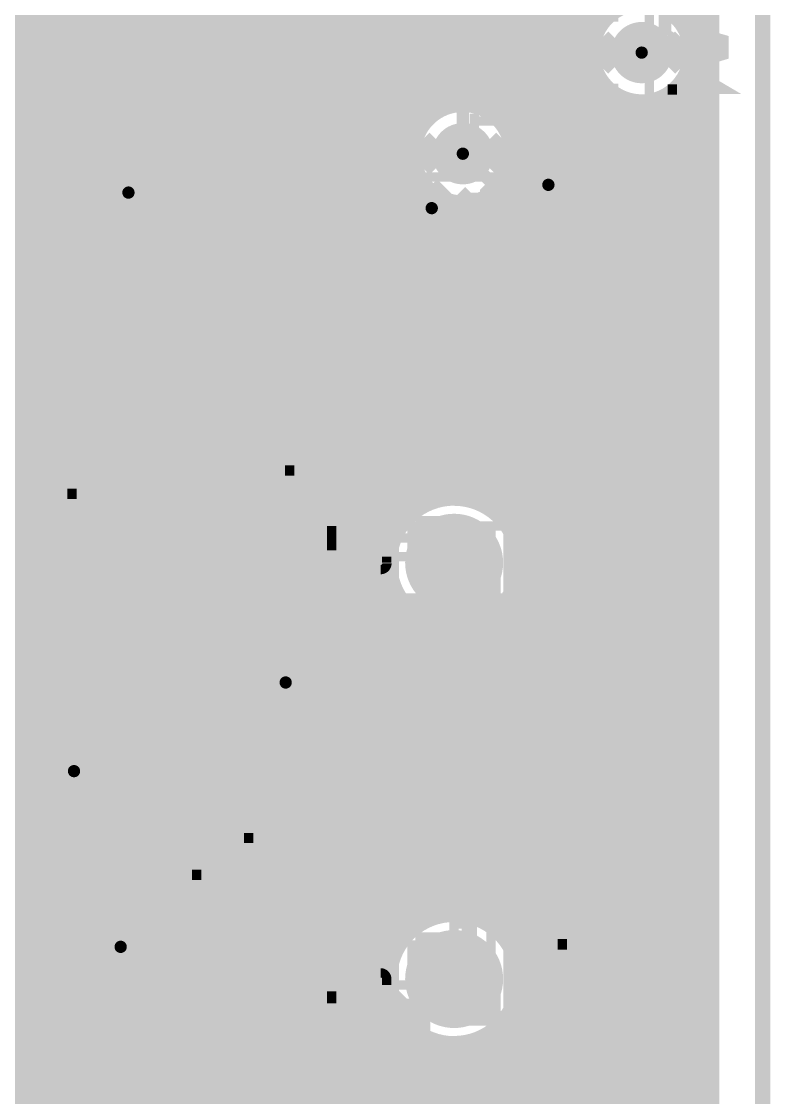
# Model space of a CAD drawing. Extents: x -10 to 131, y -93 to 209.
# Drawn here: x 118.4 to 130.63, y 60.41 to 77.98 of the extents above; entities that cross this region are included whole.
import ezdxf

# ---------------------------------------------------------------- set-up
doc = ezdxf.new("R2010")
doc.units = 0
doc.header["$MEASUREMENT"] = 0
doc.layers.get('0').update_dxf_attribs({"linetype": 'CONTINUOUS'})
for name, color, linetype in [('22-303-0_ASB', 7, 'CONTINUOUS'), ('22-303-0_AST', 7, 'CONTINUOUS'), ('22-303-0_BOT', 2, 'CONTINUOUS'), ('22-303-0_DRD', 6, 'CONTINUOUS'), ('22-303-0_DRL', 1, 'CONTINUOUS'), ('22-303-0_GND', 3, 'CONTINUOUS'), ('22-303-0_IN1', 10, 'CONTINUOUS'), ('22-303-0_SMT', 9, 'CONTINUOUS'), ('22-303-0_SPT', 11, 'CONTINUOUS'), ('22-303-0_SST', 8, 'CONTINUOUS'), ('22-303-0_TOP', 15, 'CONTINUOUS'), ('THRUHOLE_NPT', 7, 'CONTINUOUS'), ('THRUHOLE_TAP', 2, 'CONTINUOUS')]:
    doc.layers.add(name, color=color, linetype=linetype)

# ---------------------------------------------------------------- blocks, each defined once
blk = doc.blocks.new('ROUND_28')
at = {"const_width": 0.54991}
blk.add_lwpolyline([(-0.274954, 0, 1), (0.274954, 0, 1)], format="xyb", close=True, dxfattribs=at)
blk = doc.blocks.new('ROUND_70')
at = {"const_width": 0.29972}
blk.add_lwpolyline([(-0.14986, 0, 1), (0.14986, 0, 1)], format="xyb", close=True, dxfattribs=at)
blk = doc.blocks.new('ROUND_75')
at = {"const_width": 0.29972}
blk.add_lwpolyline([(-0.14986, 0, 1), (0.14986, 0, 1)], format="xyb", close=True, dxfattribs=at)
blk = doc.blocks.new('ROUND_117')
at = {"const_width": 0.10033}
blk.add_lwpolyline([(-0.050164, 0, 1), (0.050164, 0, 1)], format="xyb", close=True, dxfattribs=at)
blk = doc.blocks.new('ROUND_85')
at = {"const_width": 0.8001}
blk.add_lwpolyline([(-0.40005, 0, 1), (0.40005, 0, 1)], format="xyb", close=True, dxfattribs=at)
blk = doc.blocks.new('ROUND_100')
at = {"const_width": 0.50038}
blk.add_lwpolyline([(-0.25019, 0, 1), (0.25019, 0, 1)], format="xyb", close=True, dxfattribs=at)
blk = doc.blocks.new('ROUND_101')
at = {"const_width": 0.0635}
blk.add_lwpolyline([(-0.03175, 0, 1), (0.03175, 0, 1)], format="xyb", close=True, dxfattribs=at)
blk = doc.blocks.new('RECTANGLE_3')
blk.add_solid([(0.4826, 0.4064), (0.4826, -0.4064), (-0.4826, 0.4064), (-0.4826, -0.4064)])
blk = doc.blocks.new('RECTANGLE_6')
blk.add_solid([(0.63627, 0.51308), (0.63627, -0.51308), (-0.63627, 0.51308), (-0.63627, -0.51308)])
blk = doc.blocks.new('RECTANGLE_9')
blk.add_solid([(0.4064, 0.4826), (0.4064, -0.4826), (-0.4064, 0.4826), (-0.4064, -0.4826)])
blk = doc.blocks.new('RECTANGLE_17')
blk.add_solid([(0.635, 0.508), (0.635, -0.508), (-0.635, 0.508), (-0.635, -0.508)])
blk = doc.blocks.new('RECTANGLE_18')
blk.add_solid([(0.25019, 0.40005), (0.25019, -0.40005), (-0.25019, 0.40005), (-0.25019, -0.40005)])
blk = doc.blocks.new('RECTANGLE_29')
blk.add_solid([(2.74955, 0.59944), (2.74955, -0.59944), (-2.74955, 0.59944), (-2.74955, -0.59944)])
blk = doc.blocks.new('RECTANGLE_61')
blk.add_solid([(0.635, 0.3429), (0.635, -0.3429), (-0.635, 0.3429), (-0.635, -0.3429)])
blk = doc.blocks.new('ROUND_108')
at = {"const_width": 0.10033}
blk.add_lwpolyline([(-0.050164, 0, 1), (0.050164, 0, 1)], format="xyb", close=True, dxfattribs=at)

msp = doc.modelspace()

# ---------------------------------------------------------------- linework, layer by layer
at = {"layer": '22-303-0_ASB', "const_width": 0.254}
msp.add_lwpolyline([(111.00054, 208.99374), (111.00054, 198.99376), (116.0018, 198.99376), (116.0018, 208.99374), (130.50012, 208.99374), (130.50012, -31.00578), (-9.4996, -31.00578), (-9.4996, 208.99374), (111.00054, 208.99374)], dxfattribs=at)
at = {"layer": '22-303-0_AST'}
for points, const_width in [([(111.00054, 208.99374), (111.00054, 198.99376), (116.0018, 198.99376), (116.0018, 208.99374), (130.50012, 208.99374), (130.50012, -31.00578), (-9.4996, -31.00578), (-9.4996, 208.99374), (111.00054, 208.99374)], 0.254), ([(113.919, 79.502), (118.491, 79.502), (118.491, 77.724), (118.237, 77.47), (118.491, 77.216), (118.491, 75.438), (113.919, 75.438), (113.919, 79.502)], 0.1524), ([(118.999, 79.502), (123.571, 79.502), (123.571, 77.724), (123.317, 77.47), (123.571, 77.216), (123.571, 75.438), (118.999, 75.438), (118.999, 79.502)], 0.1524), ([(128.651, 75.438), (124.079, 75.438), (124.079, 77.216), (124.333, 77.47), (124.079, 77.724), (124.079, 79.502), (128.651, 79.502), (128.651, 75.438)], 0.1524), ([(125.96114, 78.26502), (125.79096, 78.2066), (125.79096, 77.97038), (125.96114, 77.90942), (126.12878, 77.79258), (126.63678, 77.79258), (126.80696, 77.851), (126.80696, 78.2066), (126.63678, 78.26502), (125.96114, 78.26502)], 0.1524), ([(126.12878, 78.0288), (125.79096, 77.79258)], 0.1524), ([(120.92686, 77.40142), (120.92686, 77.8764), (121.60504, 77.40142), (121.77268, 77.40142), (121.94286, 77.45984), (121.94286, 77.81544), (121.77268, 77.8764)], 0.1524), ([(125.79096, 76.95438), (125.79096, 77.42682), (126.46914, 76.95438), (126.63678, 76.95438), (126.80696, 77.0128), (126.80696, 77.3684), (126.63678, 77.42682)], 0.1524), ([(121.09704, 77.0382), (120.92686, 76.91882), (120.92686, 76.6826), (121.09704, 76.56322), (121.26468, 76.56322), (121.60504, 76.79944), (121.94286, 76.56322), (121.94286, 77.0382)], 0.1524), ([(125.79096, 76.23302), (125.79096, 76.47178)], 0.1524), ([(125.79096, 76.3524), (126.80696, 76.3524), (126.63678, 76.47178)], 0.1524), ([(126.111, 74.803), (127.889, 74.803), (127.889, 71.247), (126.111, 71.247), (126.111, 74.803)], 0.1524), ([(122.1105, 71.5645), (122.1105, 74.4855), (120.4722, 74.4855), (120.4722, 71.5645), (122.1105, 71.5645)], 0.1524), ([(125.9205, 71.5645), (125.9205, 74.4855), (124.2822, 74.4855), (124.2822, 71.5645), (125.9205, 71.5645)], 0.1524), ([(126.7333, 73.66762), (126.56566, 73.72858), (126.56566, 74.08418), (126.7333, 74.1426), (127.41148, 74.1426), (127.58166, 74.08418), (127.58166, 73.72858), (127.41148, 73.66762)], 0.1524), ([(121.32056, 73.98766), (121.32056, 73.63206), (121.49074, 73.51268), (121.66092, 73.51268), (121.82856, 73.63206), (121.82856, 73.98766), (120.81256, 73.98766)], 0.1524), ([(125.13056, 73.98766), (125.13056, 73.63206), (125.30074, 73.51268), (125.47092, 73.51268), (125.63856, 73.63206), (125.63856, 73.98766), (124.62256, 73.98766)], 0.1524), ([(118.98122, 72.3265), (118.87962, 72.3265), (118.87962, 73.7235), (118.98122, 73.7235)], 0.20066), ([(119.77878, 73.7235), (119.88038, 73.7235), (119.88038, 72.3265), (119.77878, 72.3265)], 0.20066), ([(122.79122, 72.3265), (122.68962, 72.3265), (122.68962, 73.7235), (122.79122, 73.7235)], 0.20066), ([(123.58878, 73.7235), (123.69038, 73.7235), (123.69038, 72.3265), (123.58878, 72.3265)], 0.20066), ([(121.32056, 73.69048), (120.81256, 73.51268)], 0.1524), ([(125.13056, 73.69048), (124.62256, 73.51268)], 0.1524), ([(127.07366, 73.24598), (127.07366, 72.89038), (126.90348, 72.82942), (126.7333, 72.82942), (126.56566, 72.89038), (126.56566, 73.24598), (126.7333, 73.3044), (126.90348, 73.3044), (127.58166, 73.06818)], 0.1524), ([(120.81256, 73.03008), (121.82856, 72.67448), (121.82856, 73.14946)], 0.1524), ([(124.62256, 73.03008), (125.63856, 72.67448), (125.63856, 73.14946)], 0.1524), ([(118.87962, 72.62622), (118.87962, 72.72528), (119.88038, 72.72528), (119.88038, 72.62622), (118.87962, 72.62622)], 0.20066), ([(122.68962, 72.62622), (122.68962, 72.72528), (123.69038, 72.72528), (123.69038, 72.62622), (122.68962, 72.62622)], 0.20066), ([(121.15292, 71.83628), (121.15292, 72.31126), (121.82856, 72.0725), (121.82856, 71.95566), (120.81256, 71.95566)], 0.1524), ([(127.07366, 72.40778), (127.07366, 72.05218), (126.90348, 71.99122), (126.7333, 71.99122), (126.56566, 72.05218), (126.56566, 72.40778), (126.7333, 72.4662), (126.90348, 72.4662), (127.58166, 72.22998)], 0.1524), ([(124.62256, 72.19188), (125.63856, 71.83628), (125.63856, 72.31126)], 0.1524), ([(122.6185, 72.0598), (122.6185, 71.7042), (122.95632, 71.58736), (123.29668, 71.58736), (123.6345, 71.7042), (123.6345, 72.0598)], 0.1524), ([(122.6185, 72.00138), (123.6345, 72.00138)], 0.1524), ([(118.8085, 71.8058), (118.8085, 71.4502), (119.14632, 71.33336), (119.48668, 71.33336), (119.8245, 71.4502), (119.8245, 71.8058)], 0.1524), ([(118.8085, 71.74738), (119.8245, 71.74738)], 0.1524), ([(122.6185, 70.866), (122.6185, 71.10476)], 0.1524), ([(122.6185, 70.98538), (123.6345, 70.98538), (123.46432, 71.10476)], 0.1524), ([(118.8085, 70.612), (118.8085, 70.85076)], 0.1524), ([(118.8085, 70.73138), (119.8245, 70.73138), (119.65432, 70.85076)], 0.1524), ([(123.1265, 70.08876), (123.29668, 70.0278), (123.46432, 70.0278), (123.6345, 70.08876), (123.6345, 70.44436), (123.46432, 70.50278), (123.29668, 70.50278), (123.1265, 70.44436), (123.1265, 70.08876), (122.95632, 70.0278), (122.78868, 70.0278), (122.6185, 70.08876), (122.6185, 70.44436), (122.78868, 70.50278), (122.95632, 70.50278), (123.1265, 70.44436)], 0.1524), ([(118.8085, 70.1294), (119.8245, 69.7738), (119.8245, 70.24878)], 0.1524), ([(123.45924, 61.94044), (123.45924, 61.73978), (122.46102, 61.73978), (122.46102, 69.74078), (123.45924, 69.74078), (123.75896, 69.74078)], 0.1524), ([(123.45924, 69.74078), (123.45924, 69.54012)], 0.1524), ([(125.76048, 65.09004), (126.0602, 65.09004), (126.0602, 66.98996), (125.76048, 66.98996), (125.76048, 69.54012), (123.75896, 69.54012), (123.75896, 69.74078), (126.0602, 69.74078), (126.0602, 68.23964), (126.45898, 68.23964), (126.45898, 69.74078), (126.0602, 69.74078)], 0.1524), ([(123.45924, 69.54012), (123.45924, 69.33946)], 0.1524), ([(125.76048, 69.54012), (125.46076, 69.2404), (125.46076, 68.23964)], 0.1524), ([(116.0145, 67.7545), (118.9355, 67.7545), (118.9355, 69.3928), (116.0145, 69.3928), (116.0145, 67.7545)], 0.1524), ([(125.76048, 66.98996), (125.46076, 66.69024), (125.46076, 68.23964), (125.65888, 68.23964), (125.65888, 69.2404), (125.46076, 69.2404), (123.75896, 69.2404)], 0.1524), ([(124.36094, 69.2404), (124.36094, 69.1388)], 0.1524), ([(118.41988, 67.99326), (117.9449, 67.99326), (118.41988, 68.6689), (118.41988, 68.83908), (118.36146, 69.00926), (118.00586, 69.00926), (117.9449, 68.83908)], 0.1524), ([(123.75896, 69.03974), (124.25934, 69.03974)], 0.1524), ([(126.45898, 67.73926), (128.4605, 67.73926), (128.4605, 68.03898), (128.4605, 68.3387), (126.45898, 68.3387)], 0.1524), ([(126.45898, 63.24092), (126.45898, 68.23964)], 0.1524), ([(126.45898, 63.73876), (128.4605, 63.73876), (128.4605, 64.04102), (128.4605, 64.34074), (126.45898, 64.34074), (126.45898, 68.03898)], 0.1524), ([(114.5032, 64.135), (119.0752, 64.135), (119.0752, 67.31), (114.5032, 67.31), (114.5032, 64.135)], 0.1524), ([(126.0602, 66.74104), (125.91034, 66.74104), (125.61062, 66.43878)], 0.1524), ([(125.46076, 66.69024), (125.46076, 66.43878)], 0.1524), ([(126.0602, 65.33896), (125.91034, 65.33896), (125.61062, 65.63868), (125.46076, 65.63868), (125.46076, 66.43878), (125.61062, 66.43878), (126.0602, 66.43878)], 0.1524), ([(122.46102, 65.74028), (120.4595, 65.74028), (120.4595, 66.04), (120.4595, 66.33972), (122.46102, 66.33972)], 0.1524), ([(123.75896, 62.24016), (125.46076, 62.24016), (125.65888, 62.24016), (125.65888, 63.24092), (125.46076, 63.24092), (125.46076, 62.24016), (125.76048, 61.94044), (125.76048, 65.09004), (125.46076, 65.38976), (125.46076, 63.24092)], 0.1524), ([(125.46076, 65.63868), (125.46076, 65.38976)], 0.1524), ([(125.61062, 65.63868), (126.0602, 65.63868)], 0.1524), ([(121.539, 64.45758), (121.36882, 64.45758), (121.20118, 64.39662), (121.20118, 64.1604), (121.36882, 64.10198), (122.21718, 64.10198)], 0.1524), ([(122.21718, 64.04102), (122.21718, 64.27978)], 0.1524), ([(116.6495, 62.0395), (119.5705, 62.0395), (119.5705, 63.6778), (116.6495, 63.6778), (116.6495, 62.0395)], 0.1524), ([(121.20118, 63.3222), (121.20118, 63.55842)], 0.1524), ([(121.20118, 63.44158), (122.21718, 63.44158), (122.047, 63.55842)], 0.1524), ([(118.5799, 62.5729), (118.69928, 62.40526), (118.9355, 62.40526), (119.05488, 62.5729), (119.05488, 62.74308), (118.81866, 63.0809), (119.05488, 63.42126), (118.5799, 63.42126)], 0.1524), ([(126.45898, 61.73978), (126.0602, 61.73978), (126.0602, 63.24092), (126.45898, 63.24092), (126.45898, 61.73978)], 0.1524), ([(121.20118, 62.484), (121.20118, 62.95898), (121.87682, 62.484), (122.047, 62.484), (122.21718, 62.54242), (122.21718, 62.89802), (122.047, 62.95898)], 0.1524), ([(127.17018, 62.83198), (127.17018, 63.0682)], 0.1524), ([(127.17018, 62.94882), (128.18618, 62.94882), (128.016, 63.0682)], 0.1524), ([(124.25934, 62.44082), (123.75896, 62.44082)], 0.1524), ([(124.36094, 62.24016), (124.36094, 62.33922)], 0.1524), ([(123.45924, 62.13856), (123.45924, 61.94044)], 0.1524), ([(123.45924, 61.73978), (123.75896, 61.73978), (123.75896, 61.94044), (125.76048, 61.94044)], 0.1524), ([(126.0602, 61.73978), (123.75896, 61.73978)], 0.1524), ([(125.58268, 60.53582), (125.58268, 61.38418)], 0.254), ([(124.31268, 60.96), (125.58268, 60.96)], 0.254)]:
    msp.add_lwpolyline(points, dxfattribs=dict(at, const_width=const_width))
at = {"layer": '22-303-0_AST', "const_width": 0.1524}
for points in [[(123.45924, 69.54012, 0.4142136), (123.75896, 69.2404)], [(123.45924, 69.33946, 0.4142136), (123.75896, 69.03974)], [(124.26188, 69.02704, 0.4142136), (124.36348, 69.12864)], [(124.46, 68.3387, 0.4142136), (124.16028, 68.03898)], [(124.75972, 68.03898, 0.4142136), (124.46, 68.3387)], [(124.16028, 68.03898, 0.4142136), (124.46, 67.73926)], [(124.46, 67.73926, 0.4142136), (124.75972, 68.03898)], [(124.46, 66.33972, 0.4142136), (124.16028, 66.04)], [(124.75972, 66.04, 0.4142136), (124.46, 66.33972)], [(124.16028, 66.04, 0.4142136), (124.46, 65.74028)], [(124.46, 65.74028, 0.4142136), (124.75972, 66.04)], [(124.46, 64.34074, 0.4142136), (124.16028, 64.04102)], [(124.75972, 64.04102, 0.4142136), (124.46, 64.34074)], [(124.16028, 64.04102, 0.4142136), (124.46, 63.7413)], [(124.46, 63.73876, 0.4142136), (124.76226, 64.04102)], [(123.75896, 62.44082, 0.4142136), (123.4567, 62.13856)], [(124.36094, 62.33922, 0.4142136), (124.25934, 62.44082)], [(123.75896, 62.24016, 0.4142136), (123.45924, 61.94044)]]:
    msp.add_lwpolyline(points, format="xyb", dxfattribs=at)
at = {"layer": '22-303-0_BOT', "const_width": 0.254}
for points in [[(123.0376, 88.03894), (123.0376, 54.52872)], [(123.2662, 87.8967), (123.2662, 54.50332)], [(120.7516, 85.9028), (120.7516, 49.5935)], [(120.9802, 85.6742), (120.9802, 49.5935)], [(121.2088, 85.4456), (121.2088, 49.5935)], [(122.809, 85.20176), (122.809, 55.5117)], [(121.4374, 84.94014), (121.4374, 55.77332)], [(121.666, 84.75726), (121.666, 55.9562)], [(122.5804, 84.86394), (122.5804, 55.85206)], [(121.8946, 84.67852), (121.8946, 56.03748)], [(122.1232, 84.66582), (122.1232, 56.04764)], [(122.3518, 84.7217), (122.3518, 55.99176)], [(129.2098, 84.6074), (129.2098, 77.89672)], [(120.523, 84.46262), (120.523, 49.5935)], [(129.4384, 84.54136), (129.4384, 43.88866)], [(129.667, 84.54644), (129.667, 43.66006)], [(120.2944, 82.59318), (120.2944, 49.5935)], [(120.0658, 82.37474), (120.0658, 49.5935)], [(119.6086, 82.169), (119.6086, 49.5935)], [(119.8372, 82.27568), (119.8372, 49.5935)], [(119.38, 81.9404), (119.38, 49.5935)], [(123.4948, 81.8642), (123.4948, 54.40426)], [(124.6378, 81.8134), (124.6378, 69.80428)], [(124.8664, 81.8134), (124.8664, 76.1492)], [(119.1514, 81.7118), (119.1514, 49.5935)], [(123.7234, 81.69656), (123.7234, 54.18582)], [(123.952, 81.62544), (123.952, 52.67706)], [(124.1806, 81.62036), (124.1806, 52.44846)], [(124.4092, 81.6864), (124.4092, 69.25818)], [(118.9228, 81.4832), (118.9228, 49.5935)], [(118.7196, 81.28), (118.7196, 53.213)], [(125.095, 80.14462), (125.095, 76.44638)], [(127.8382, 80.15732), (127.8382, 77.89672)], [(125.3236, 79.9465), (125.3236, 76.57592)], [(125.5522, 79.8576), (125.5522, 76.62418)], [(125.7808, 79.83728), (125.7808, 76.6064)], [(126.0094, 79.88554), (126.0094, 76.5175)], [(126.238, 79.9465), (126.238, 76.31684)], [(126.4666, 79.9465), (126.4666, 69.46392)], [(126.6952, 79.9465), (126.6952, 49.93386)], [(126.9238, 79.9465), (126.9238, 49.70526)], [(127.1524, 79.9465), (127.1524, 49.47666)], [(127.381, 79.9465), (127.381, 49.23028)], [(127.6096, 80.00238), (127.6096, 45.71746)], [(127.91694, 78.0034), (118.7196, 78.0034)], [(129.667, 78.0034), (129.13106, 78.0034)], [(127.7747, 77.7748), (118.7196, 77.7748)], [(129.667, 77.7748), (129.27076, 77.7748)], [(127.71882, 77.5462), (118.7196, 77.5462)], [(129.667, 77.5462), (129.32664, 77.5462)], [(127.73152, 77.3176), (118.7196, 77.3176)], [(129.667, 77.3176), (129.31648, 77.3176)], [(127.81026, 77.089), (118.7196, 77.089)], [(127.8382, 77.04328), (127.8382, 45.48886)], [(129.2098, 77.04328), (129.2098, 44.11726)], [(129.667, 77.089), (129.2352, 77.089)], [(127.99314, 76.8604), (118.7196, 76.8604)], [(129.667, 76.8604), (129.05232, 76.8604)], [(128.0668, 76.80452), (128.0668, 45.26026)], [(128.2954, 76.6953), (128.2954, 45.03166)], [(128.7526, 76.6953), (128.7526, 44.57446)], [(128.9812, 76.80452), (128.9812, 44.34586)], [(129.667, 76.6318), (118.7196, 76.6318)], [(128.524, 76.66228), (128.524, 44.80306)], [(125.0442, 76.4032), (118.7196, 76.4032)], [(129.667, 76.4032), (126.15926, 76.4032)], [(124.87656, 76.1746), (118.7196, 76.1746)], [(129.667, 76.1746), (126.3269, 76.1746)], [(124.80544, 75.946), (118.7196, 75.946)], [(129.667, 75.946), (126.40056, 75.946)], [(124.80036, 75.7174), (118.7196, 75.7174)], [(129.667, 75.7174), (126.4031, 75.7174)], [(124.8664, 75.4888), (118.7196, 75.4888)], [(124.8664, 75.48626), (124.8664, 70.0151)], [(129.667, 75.4888), (126.3396, 75.4888)], [(126.238, 75.31862), (126.238, 69.85508)], [(125.0188, 75.2602), (118.7196, 75.2602)], [(125.095, 75.19162), (125.095, 70.13194)], [(126.0094, 75.1205), (126.0094, 70.04304)], [(129.667, 75.2602), (126.18466, 75.2602)], [(125.42266, 75.0316), (118.7196, 75.0316)], [(125.3236, 75.05954), (125.3236, 70.18782)], [(125.5522, 75.01128), (125.5522, 70.1929)], [(125.7808, 75.0316), (125.7808, 70.14718)], [(129.667, 75.0316), (125.78334, 75.0316)], [(129.667, 74.803), (118.7196, 74.803)], [(129.667, 74.5744), (118.7196, 74.5744)], [(129.667, 74.3458), (118.7196, 74.3458)], [(129.667, 74.1172), (118.7196, 74.1172)], [(129.667, 73.8886), (118.7196, 73.8886)], [(129.667, 73.66), (118.7196, 73.66)], [(129.667, 73.4314), (118.7196, 73.4314)], [(129.667, 73.2028), (118.7196, 73.2028)], [(129.667, 72.9742), (118.7196, 72.9742)], [(129.667, 72.7456), (118.7196, 72.7456)], [(129.667, 72.517), (118.7196, 72.517)], [(129.667, 72.2884), (118.7196, 72.2884)], [(129.667, 72.0598), (118.7196, 72.0598)], [(129.667, 71.8312), (118.7196, 71.8312)], [(129.667, 71.6026), (118.7196, 71.6026)], [(129.667, 71.374), (118.7196, 71.374)], [(129.667, 71.1454), (118.7196, 71.1454)], [(129.667, 70.9168), (118.7196, 70.9168)], [(129.667, 70.6882), (118.7196, 70.6882)], [(129.667, 70.4596), (118.7196, 70.4596)], [(129.667, 70.231), (118.7196, 70.231)], [(124.84862, 70.0024), (118.7196, 70.0024)], [(129.667, 70.0024), (126.07036, 70.0024)], [(124.6124, 69.7738), (118.7196, 69.7738)], [(129.667, 69.7738), (126.30658, 69.7738)], [(124.48286, 69.5452), (118.7196, 69.5452)], [(129.667, 69.5452), (126.43612, 69.5452)], [(124.41682, 69.3166), (118.7196, 69.3166)], [(129.667, 69.3166), (126.50216, 69.3166)], [(124.40412, 69.088), (118.7196, 69.088)], [(124.4092, 69.01942), (124.4092, 62.4586)], [(129.667, 69.088), (126.51486, 69.088)], [(124.43968, 68.8594), (118.7196, 68.8594)], [(126.4666, 68.81622), (126.4666, 62.66434)], [(129.667, 68.8594), (126.4793, 68.8594)], [(124.53366, 68.6308), (118.7196, 68.6308)], [(129.667, 68.6308), (126.38532, 68.6308)], [(124.6378, 68.47332), (124.6378, 63.0047)], [(126.238, 68.42252), (126.238, 63.0555)], [(124.7013, 68.4022), (118.7196, 68.4022)], [(124.8664, 68.26504), (124.8664, 63.21552)], [(126.0094, 68.23456), (126.0094, 63.24346)], [(129.667, 68.4022), (126.21768, 68.4022)], [(125.02896, 68.1736), (118.7196, 68.1736)], [(125.095, 68.14566), (125.095, 63.33236)], [(125.3236, 68.08978), (125.3236, 63.38824)], [(125.5522, 68.0847), (125.5522, 63.39332)], [(125.7808, 68.13042), (125.7808, 63.3476)], [(129.667, 68.1736), (125.89002, 68.1736)], [(129.667, 67.945), (118.7196, 67.945)], [(129.667, 67.7164), (118.7196, 67.7164)], [(129.667, 67.4878), (118.7196, 67.4878)], [(129.667, 67.2592), (118.7196, 67.2592)], [(129.667, 67.0306), (118.7196, 67.0306)], [(129.667, 66.802), (118.7196, 66.802)], [(129.667, 66.5734), (118.7196, 66.5734)], [(129.667, 66.3448), (118.7196, 66.3448)], [(129.667, 66.1162), (118.7196, 66.1162)], [(129.667, 65.8876), (118.7196, 65.8876)], [(129.667, 65.659), (118.7196, 65.659)], [(129.667, 65.4304), (118.7196, 65.4304)], [(129.667, 65.2018), (118.7196, 65.2018)], [(129.667, 64.9732), (118.7196, 64.9732)], [(129.667, 64.7446), (118.7196, 64.7446)], [(129.667, 64.516), (118.7196, 64.516)], [(129.667, 64.2874), (118.7196, 64.2874)], [(129.667, 64.0588), (118.7196, 64.0588)], [(129.667, 63.8302), (118.7196, 63.8302)], [(129.667, 63.6016), (118.7196, 63.6016)], [(125.23216, 63.373), (118.7196, 63.373)], [(129.667, 63.373), (125.68682, 63.373)], [(124.77242, 63.1444), (118.7196, 63.1444)], [(129.667, 63.1444), (126.14656, 63.1444)], [(124.57176, 62.9158), (118.7196, 62.9158)], [(129.667, 62.9158), (126.34722, 62.9158)], [(124.46, 62.6872), (118.7196, 62.6872)], [(129.667, 62.6872), (126.45898, 62.6872)], [(124.4092, 62.4586), (118.7196, 62.4586)], [(129.667, 62.4586), (126.50978, 62.4586)], [(124.40666, 62.23), (118.7196, 62.23)], [(124.4092, 62.21984), (124.4092, 52.21986)], [(129.667, 62.23), (126.51232, 62.23)], [(124.45746, 62.0014), (118.7196, 62.0014)], [(129.667, 62.0014), (126.46152, 62.0014)], [(126.4666, 62.01664), (126.4666, 55.77332)], [(124.56668, 61.7728), (118.7196, 61.7728)], [(129.667, 61.7728), (126.3523, 61.7728)], [(124.6378, 61.67374), (124.6378, 51.99126)], [(126.238, 61.62294), (126.238, 55.9562)], [(124.76226, 61.5442), (118.7196, 61.5442)], [(124.8664, 61.46546), (124.8664, 54.8132)], [(126.0094, 61.43498), (126.0094, 56.03748)], [(129.667, 61.5442), (126.15672, 61.5442)], [(125.1966, 61.3156), (118.7196, 61.3156)], [(125.095, 61.34608), (125.095, 55.5117)], [(125.3236, 61.2902), (125.3236, 55.85206)], [(125.5522, 61.28512), (125.5522, 55.99176)], [(129.667, 61.3156), (125.72238, 61.3156)], [(125.7808, 61.33084), (125.7808, 56.04764)], [(129.667, 61.087), (118.7196, 61.087)], [(129.667, 60.8584), (118.7196, 60.8584)], [(129.667, 60.6298), (118.7196, 60.6298)], [(129.667, 60.4012), (118.7196, 60.4012)]]:
    msp.add_lwpolyline(points, dxfattribs=at)
for points in [[(128.524, 78.27772, 0.4142136), (127.71628, 77.47)], [(129.33172, 77.47, 0.4142136), (128.524, 78.27772)], [(127.71628, 77.47, 0.4142136), (128.524, 76.66228)], [(128.524, 76.66228, 0.4142136), (129.33172, 77.47)], [(125.603, 76.62672, 0.4142136), (124.79528, 75.819)], [(126.41072, 75.819, 0.4142136), (125.603, 76.62672)], [(124.79528, 75.819, 0.4142136), (125.603, 75.01128)], [(125.603, 75.01128, 0.4142136), (126.41072, 75.819)], [(125.46076, 70.19798, 0.4142136), (124.40158, 69.1388)], [(126.5174, 69.1388, 0.4142136), (125.46076, 70.19544)], [(124.40158, 69.1388, 0.4142136), (125.46076, 68.07962)], [(125.46076, 68.08216, 0.4142136), (126.5174, 69.1388)], [(125.46076, 63.3984, 0.4142136), (124.40158, 62.33922)], [(126.5174, 62.33922, 0.4142136), (125.46076, 63.39586)], [(124.40158, 62.33922, 0.4142136), (125.46076, 61.28004)], [(125.46076, 61.28258, 0.4142136), (126.5174, 62.33922)]]:
    msp.add_lwpolyline(points, format="xyb", dxfattribs=at)
at = {"layer": '22-303-0_DRD', "const_width": 0.254}
for points in [[(111.00054, 208.99374), (111.00054, 198.99376), (116.0018, 198.99376), (116.0018, 208.99374), (130.50012, 208.99374), (130.50012, -31.00578), (-9.4996, -31.00578), (-9.4996, 208.99374), (111.00054, 208.99374)], [(127.889, 77.216), (128.524, 77.851)], [(127.889, 77.724), (127.889, 77.216)], [(128.524, 77.089), (127.889, 77.724)], [(128.524, 77.851), (129.159, 77.216)], [(129.159, 77.724), (128.524, 77.089)], [(129.159, 77.216), (129.159, 77.724)], [(124.968, 75.565), (125.603, 76.2)], [(125.603, 76.2), (126.238, 75.565)], [(124.968, 76.073), (124.968, 75.565)], [(125.603, 75.438), (124.968, 76.073)], [(126.238, 76.073), (125.603, 75.438)], [(126.238, 75.565), (126.238, 76.073)], [(126.365, 75.057), (127, 75.692)], [(126.365, 75.057), (127, 75.692)], [(127, 75.692), (127.635, 75.057)], [(127, 75.692), (127.635, 75.057)], [(119.507, 74.93), (120.142, 75.565)], [(119.507, 74.93), (120.142, 75.565)], [(119.507, 75.438), (119.507, 74.93)], [(120.142, 74.803), (119.507, 75.438)], [(119.507, 75.438), (119.507, 74.93)], [(120.142, 74.803), (119.507, 75.438)], [(120.142, 75.565), (120.777, 74.93)], [(120.142, 75.565), (120.777, 74.93)], [(120.777, 75.438), (120.142, 74.803)], [(120.777, 75.438), (120.142, 74.803)], [(120.777, 74.93), (120.777, 75.438)], [(120.777, 74.93), (120.777, 75.438)], [(126.365, 75.565), (126.365, 75.057)], [(127, 74.93), (126.365, 75.565)], [(126.365, 75.565), (126.365, 75.057)], [(127, 74.93), (126.365, 75.565)], [(127.635, 75.565), (127, 74.93)], [(127.635, 75.565), (127, 74.93)], [(127.635, 75.057), (127.635, 75.565)], [(127.635, 75.057), (127.635, 75.565)], [(124.46, 74.676), (125.095, 75.311)], [(124.46, 74.676), (125.095, 75.311)], [(125.095, 75.311), (125.73, 74.676)], [(125.095, 75.311), (125.73, 74.676)], [(124.46, 75.184), (124.46, 74.676)], [(125.095, 74.549), (124.46, 75.184)], [(124.46, 75.184), (124.46, 74.676)], [(125.095, 74.549), (124.46, 75.184)], [(125.73, 75.184), (125.095, 74.549)], [(125.73, 75.184), (125.095, 74.549)], [(125.73, 74.676), (125.73, 75.184)], [(125.73, 74.676), (125.73, 75.184)], [(124.82576, 69.7738), (124.82576, 69.1388)], [(125.46076, 69.7738), (124.82576, 69.7738)], [(125.46076, 68.5038), (125.46076, 69.7738)], [(124.82576, 69.1388), (126.09576, 69.1388)], [(126.09576, 69.1388), (126.09576, 68.5038)], [(126.09576, 68.5038), (125.46076, 68.5038)], [(122.07494, 66.929), (122.70994, 67.564)], [(122.70994, 67.564), (123.34494, 66.929)], [(122.07494, 67.437), (122.07494, 66.929)], [(122.70994, 66.802), (122.07494, 67.437)], [(123.34494, 67.437), (122.70994, 66.802)], [(123.34494, 66.929), (123.34494, 67.437)], [(118.618, 65.4812), (119.253, 66.1162)], [(118.618, 65.4812), (119.253, 66.1162)], [(118.618, 65.4812), (119.253, 66.1162)], [(118.618, 65.4812), (119.253, 66.1162)], [(118.618, 65.9892), (118.618, 65.4812)], [(119.253, 65.3542), (118.618, 65.9892)], [(118.618, 65.9892), (118.618, 65.4812)], [(119.253, 65.3542), (118.618, 65.9892)], [(118.618, 65.9892), (118.618, 65.4812)], [(119.253, 65.3542), (118.618, 65.9892)], [(118.618, 65.9892), (118.618, 65.4812)], [(119.253, 65.3542), (118.618, 65.9892)], [(119.253, 66.1162), (119.888, 65.4812)], [(119.253, 66.1162), (119.888, 65.4812)], [(119.253, 66.1162), (119.888, 65.4812)], [(119.253, 66.1162), (119.888, 65.4812)], [(119.888, 65.9892), (119.253, 65.3542)], [(119.888, 65.9892), (119.253, 65.3542)], [(119.888, 65.9892), (119.253, 65.3542)], [(119.888, 65.9892), (119.253, 65.3542)], [(119.888, 65.4812), (119.888, 65.9892)], [(119.888, 65.4812), (119.888, 65.9892)], [(119.888, 65.4812), (119.888, 65.9892)], [(119.888, 65.4812), (119.888, 65.9892)], [(119.38, 62.611), (120.015, 63.246)], [(119.38, 62.611), (120.015, 63.246)], [(120.015, 63.246), (120.65, 62.611)], [(120.015, 63.246), (120.65, 62.611)], [(119.38, 63.119), (119.38, 62.611)], [(120.015, 62.484), (119.38, 63.119)], [(119.38, 63.119), (119.38, 62.611)], [(120.015, 62.484), (119.38, 63.119)], [(120.65, 63.119), (120.015, 62.484)], [(120.65, 63.119), (120.015, 62.484)], [(120.65, 62.611), (120.65, 63.119)], [(120.65, 62.611), (120.65, 63.119)], [(124.82576, 62.97422), (124.82576, 62.33922)], [(125.46076, 62.97422), (124.82576, 62.97422)], [(125.46076, 61.70422), (125.46076, 62.97422)], [(124.82576, 62.33922), (126.09576, 62.33922)], [(126.09576, 62.33922), (126.09576, 61.70422)], [(126.09576, 61.70422), (125.46076, 61.70422)]]:
    msp.add_lwpolyline(points, dxfattribs=at)
at = {"layer": '22-303-0_DRL', "const_width": 0.254}
msp.add_lwpolyline([(111.00054, 208.99374), (111.00054, 198.99376), (116.0018, 198.99376), (116.0018, 208.99374), (130.50012, 208.99374), (130.50012, -31.00578), (-9.4996, -31.00578), (-9.4996, 208.99374), (111.00054, 208.99374)], dxfattribs=at)
at = {"layer": '22-303-0_GND', "const_width": 0.254}
msp.add_lwpolyline([(111.00054, 208.99374), (111.00054, 198.99376), (116.0018, 198.99376), (116.0018, 208.99374), (130.50012, 208.99374), (130.50012, -31.00578), (-9.4996, -31.00578), (-9.4996, 208.99374), (111.00054, 208.99374)], dxfattribs=at)
at = {"layer": '22-303-0_IN1'}
for points, const_width in [([(123.952, 146.05), (123.952, 139.192), (123.317, 138.557), (123.317, 118.618), (125.095, 116.84), (125.095, 85.979), (124.46, 85.344), (124.46, 83.312), (124.714, 83.058), (124.714, 82.042), (123.952, 81.28), (123.952, 61.976), (124.333, 61.595), (124.333, 47.879)], 0.2032), ([(122.047, 55.245), (122.047, 67.437), (122.936, 68.326), (122.936, 82.296), (123.19, 82.55), (123.19, 88.138), (122.428, 88.9), (122.428, 91.44), (120.269, 93.599)], 0.2032), ([(120.523, 23.368), (120.523, 26.289), (121.793, 27.559), (121.793, 40.132), (121.031, 40.894), (121.031, 54.102), (120.904, 54.229), (120.904, 67.564), (121.92, 68.58), (121.92, 81.788), (121.412, 82.296), (121.412, 91.821), (120.269, 92.964), (120.015, 92.964), (119.507, 92.456), (119.507, 91.567)], 0.2032), ([(120.142, 92.202), (120.904, 91.44), (120.904, 82.169), (121.412, 81.661), (121.412, 68.707), (120.396, 67.691), (120.396, 64.135), (119.38, 63.119), (119.38, 62.611), (120.396, 61.595), (120.396, 40.513), (117.475, 37.592)], 0.2032), ([(126.365, 89.535), (126.365, 80.01), (127.635, 78.74), (127.635, 55.626), (129.413, 53.848), (129.413, 35.433), (129.159, 35.179)], 0.2032), ([(117.729, 46.99), (117.729, 56.769), (118.11, 57.15), (118.11, 83.185), (119.888, 84.963)], 1.27), ([(122.047, 85.471), (122.047, 84.96808), (121.92, 84.84108), (121.92, 82.423), (122.428, 81.915), (122.428, 68.453), (121.412, 67.437), (121.412, 54.864), (121.793, 54.483), (121.793, 42.799), (122.555, 42.037), (122.555, 39.624), (122.301, 39.37), (122.301, 27.432), (121.412, 26.543), (121.412, 3.556)], 0.2032), ([(121.793, 42.799), (121.793, 54.483), (121.412, 54.864), (121.412, 67.437), (122.428, 68.453), (122.428, 81.915), (121.92, 82.423), (121.92, 84.84108), (122.047, 84.96808), (122.047, 85.471)], 0.2032), ([(128.524, 77.47), (128.905, 77.851), (128.905, 84.963), (129.286, 85.344), (129.54, 85.344)], 0.2032), ([(123.698, 38.608), (123.825, 38.735), (123.825, 45.339), (123.063, 46.101), (123.063, 48.006), (123.698, 48.641), (123.698, 61.214), (123.444, 61.468), (123.444, 81.788), (124.079, 82.423)], 0.2032), ([(124.46, 81.153), (124.46, 62.103), (124.968, 61.595), (124.968, 47.625), (124.333, 46.99), (124.333, 36.195), (124.079, 35.941), (124.079, 35.433), (125.095, 34.417), (125.095, 27.051), (124.079, 26.035)], 0.2032), ([(127.127, -17.907), (127.381, -17.653), (127.381, -7.366), (126.238, -6.223), (126.238, 19.685), (126.365, 19.812), (126.365, 21.59), (128.143, 23.368), (128.143, 30.734), (127.127, 31.75), (127.127, 40.767), (126.619, 41.275), (126.619, 41.91), (127.254, 42.545), (127.254, 54.864), (126.365, 55.753), (126.365, 75.057), (125.603, 75.819)], 0.2032)]:
    msp.add_lwpolyline(points, dxfattribs=dict(at, const_width=const_width))
at = {"layer": '22-303-0_SST'}
for points, const_width in [([(113.919, 79.502), (113.919, 75.438), (118.491, 75.438), (118.491, 77.216), (118.237, 77.47), (118.491, 77.724), (118.491, 79.502), (113.919, 79.502)], 0.1524), ([(118.999, 79.502), (118.999, 75.438), (123.571, 75.438), (123.571, 77.216), (123.317, 77.47), (123.571, 77.724), (123.571, 79.502), (118.999, 79.502)], 0.1524), ([(128.651, 75.438), (128.651, 79.502), (124.079, 79.502), (124.079, 77.724), (124.333, 77.47), (124.079, 77.216), (124.079, 75.438), (128.651, 75.438)], 0.1524), ([(129.02184, 77.38618), (129.02184, 77.724), (129.58572, 77.38618), (129.72796, 77.38618), (129.8702, 77.42936), (129.8702, 77.68336), (129.72796, 77.724)], 0.1524), ([(129.02184, 76.7842), (129.02184, 76.95438)], 0.1524), ([(129.02184, 76.87056), (129.8702, 76.87056), (129.72796, 76.95438)], 0.1524), ([(126.111, 74.803), (126.111, 71.247), (127.889, 71.247), (127.889, 74.803), (126.111, 74.803)], 0.1524), ([(122.1105, 71.5645), (122.1105, 74.4855), (120.4722, 74.4855), (120.4722, 71.5645), (122.1105, 71.5645)], 0.1524), ([(125.9205, 71.5645), (125.9205, 74.4855), (124.2822, 74.4855), (124.2822, 71.5645), (125.9205, 71.5645)], 0.1524), ([(128.41224, 73.50506), (128.27254, 73.54824), (128.27254, 73.80224), (128.41224, 73.84542), (128.97866, 73.84542), (129.11836, 73.80224), (129.11836, 73.54824), (128.97866, 73.50506)], 0.1524), ([(118.98122, 73.7235), (118.87962, 73.7235), (118.87962, 72.3265), (118.98122, 72.3265)], 0.1524), ([(119.77878, 72.3265), (119.88038, 72.3265), (119.88038, 73.7235), (119.77878, 73.7235)], 0.1524), ([(122.79122, 73.7235), (122.68962, 73.7235), (122.68962, 72.3265), (122.79122, 72.3265)], 0.1524), ([(123.58878, 72.3265), (123.69038, 72.3265), (123.69038, 73.7235), (123.58878, 73.7235)], 0.1524), ([(128.69672, 73.11644), (128.69672, 72.86244), (128.55448, 72.81926), (128.41224, 72.81926), (128.27254, 72.86244), (128.27254, 73.11644), (128.41224, 73.15962), (128.55448, 73.15962), (129.11836, 72.98944)], 0.1524), ([(118.87962, 72.62622), (118.87962, 72.72528), (119.88038, 72.72528), (119.88038, 72.62622), (118.87962, 72.62622)], 0.1524), ([(122.68962, 72.62622), (122.68962, 72.72528), (123.69038, 72.72528), (123.69038, 72.62622), (122.68962, 72.62622)], 0.1524), ([(128.69672, 72.43064), (128.69672, 72.17664), (128.55448, 72.13346), (128.41224, 72.13346), (128.27254, 72.17664), (128.27254, 72.43064), (128.41224, 72.47382), (128.55448, 72.47382), (129.11836, 72.30364)], 0.1524), ([(122.77598, 71.501), (122.77598, 71.247), (123.05792, 71.16318), (123.33986, 71.16318), (123.6218, 71.247), (123.6218, 71.501)], 0.1524), ([(122.77598, 71.46036), (123.6218, 71.46036)], 0.1524), ([(119.21998, 71.12), (119.21998, 70.866), (119.50192, 70.78218), (119.78386, 70.78218), (120.0658, 70.866), (120.0658, 71.12)], 0.1524), ([(121.18848, 71.21906), (121.18848, 70.96506), (121.32818, 70.8787), (121.47042, 70.8787), (121.61012, 70.96506), (121.61012, 71.21906), (120.7643, 71.21906)], 0.1524), ([(119.21998, 71.07936), (120.0658, 71.07936)], 0.1524), ([(121.18848, 71.0057), (120.7643, 70.8787)], 0.1524), ([(124.39142, 70.51294), (124.64542, 70.51294), (124.72924, 70.65264), (124.72924, 70.79488), (124.64542, 70.93712), (124.39142, 70.93712), (124.39142, 70.08876)], 0.1524), ([(125.16104, 70.08876), (125.41504, 70.93712), (125.07722, 70.93712)], 0.1524), ([(125.84684, 70.08876), (126.10084, 70.93712), (125.76302, 70.93712)], 0.1524), ([(122.77598, 70.5612), (122.77598, 70.73138)], 0.1524), ([(122.77598, 70.64756), (123.6218, 70.64756), (123.47956, 70.73138)], 0.1524), ([(120.7643, 70.4469), (121.61012, 70.1929), (121.61012, 70.53326)], 0.1524), ([(124.60224, 70.51294), (124.72924, 70.08876)], 0.1524), ([(119.21998, 70.1802), (119.21998, 70.35038)], 0.1524), ([(119.21998, 70.26656), (120.0658, 70.26656), (119.92356, 70.35038)], 0.1524), ([(123.19762, 69.91858), (123.33986, 69.8754), (123.47956, 69.8754), (123.6218, 69.91858), (123.6218, 70.17258), (123.47956, 70.21576), (123.33986, 70.21576), (123.19762, 70.17258), (123.19762, 69.91858), (123.05792, 69.8754), (122.91568, 69.8754), (122.77598, 69.91858), (122.77598, 70.17258), (122.91568, 70.21576), (123.05792, 70.21576), (123.19762, 70.17258)], 0.1524), ([(121.04624, 69.5071), (121.04624, 69.84746), (121.61012, 69.67728), (121.61012, 69.59346), (120.7643, 69.59346)], 0.1524), ([(119.21998, 69.7484), (120.0658, 69.4944), (120.0658, 69.83476)], 0.1524), ([(123.45924, 61.94044), (123.45924, 61.73978), (122.46102, 61.73978), (122.46102, 69.74078), (123.45924, 69.74078), (123.75896, 69.74078)], 0.1524), ([(123.45924, 69.74078), (123.45924, 69.54012)], 0.1524), ([(125.76048, 65.09004), (126.0602, 65.09004), (126.0602, 66.98996), (125.76048, 66.98996), (125.76048, 69.54012), (123.75896, 69.54012), (123.75896, 69.74078), (126.0602, 69.74078), (126.0602, 68.23964), (126.45898, 68.23964), (126.45898, 69.74078), (126.0602, 69.74078)], 0.1524), ([(123.45924, 69.54012), (123.45924, 69.33946)], 0.1524), ([(125.76048, 69.54012), (125.46076, 69.2404), (125.46076, 68.23964)], 0.1524), ([(116.0145, 67.7545), (118.9355, 67.7545), (118.9355, 69.3928), (116.0145, 69.3928), (116.0145, 67.7545)], 0.1524), ([(125.76048, 66.98996), (125.46076, 66.69024), (125.46076, 68.23964), (125.65888, 68.23964), (125.65888, 69.2404), (125.46076, 69.2404), (123.75896, 69.2404)], 0.1524), ([(124.36094, 69.2404), (124.36094, 69.1388)], 0.1524), ([(123.75896, 69.03974), (124.25934, 69.03974)], 0.1524), ([(126.45898, 67.73926), (128.4605, 67.73926), (128.4605, 68.03898), (128.4605, 68.3387), (126.45898, 68.3387)], 0.1524), ([(126.45898, 63.24092), (126.45898, 68.23964)], 0.1524), ([(126.45898, 63.73876), (128.4605, 63.73876), (128.4605, 64.04102), (128.4605, 64.34074), (126.45898, 64.34074), (126.45898, 68.03898)], 0.1524), ([(114.7572, 64.135), (114.5286, 64.135), (114.5286, 67.31), (119.0752, 67.31), (119.0752, 64.135), (114.7572, 64.135)], 0.1524), ([(126.0602, 66.74104), (125.91034, 66.74104), (125.61062, 66.43878)], 0.1524), ([(125.46076, 66.69024), (125.46076, 66.43878)], 0.1524), ([(126.0602, 65.33896), (125.91034, 65.33896), (125.61062, 65.63868), (125.46076, 65.63868), (125.46076, 66.43878), (125.61062, 66.43878), (126.0602, 66.43878)], 0.1524), ([(122.46102, 65.74028), (120.4595, 65.74028), (120.4595, 66.04), (120.4595, 66.33972), (122.46102, 66.33972)], 0.1524), ([(123.75896, 62.24016), (125.46076, 62.24016), (125.65888, 62.24016), (125.65888, 63.24092), (125.46076, 63.24092), (125.46076, 62.24016), (125.76048, 61.94044), (125.76048, 65.09004), (125.46076, 65.38976), (125.46076, 63.24092)], 0.1524), ([(125.46076, 65.63868), (125.46076, 65.38976)], 0.1524), ([(125.61062, 65.63868), (126.0602, 65.63868)], 0.1524), ([(121.539, 64.85382), (121.39676, 64.85382), (121.25706, 64.81318), (121.25706, 64.643), (121.39676, 64.59982), (122.10288, 64.59982)], 0.1524), ([(122.10288, 64.55918), (122.10288, 64.72682)], 0.1524), ([(121.25706, 63.9572), (121.25706, 64.12738)], 0.1524), ([(121.25706, 64.04356), (122.10288, 64.04356), (121.96318, 64.12738)], 0.1524), ([(120.015, 63.48476), (119.87276, 63.52794), (119.87276, 63.78194), (120.015, 63.82258), (120.57888, 63.82258), (120.72112, 63.78194), (120.72112, 63.52794), (120.57888, 63.48476)], 0.1524), ([(116.6495, 62.0395), (119.5705, 62.0395), (119.5705, 63.6778), (116.6495, 63.6778), (116.6495, 62.0395)], 0.1524), ([(121.25706, 63.2714), (121.25706, 63.61176), (121.82094, 63.2714), (121.96318, 63.2714), (122.10288, 63.31458), (122.10288, 63.56858), (121.96318, 63.61176)], 0.1524), ([(126.45898, 61.73978), (126.0602, 61.73978), (126.0602, 63.24092), (126.45898, 63.24092), (126.45898, 61.73978)], 0.1524), ([(119.87276, 63.05296), (120.72112, 62.79896), (120.72112, 63.13678)], 0.1524), ([(127.22606, 62.82182), (127.22606, 62.992)], 0.1524), ([(127.22606, 62.90818), (128.07188, 62.90818), (127.93218, 62.992)], 0.1524), ([(120.015, 62.45098), (119.87276, 62.36716), (119.87276, 62.19698), (120.015, 62.11316), (120.1547, 62.11316), (120.43664, 62.28334), (120.72112, 62.11316), (120.72112, 62.45098)], 0.1524), ([(124.25934, 62.44082), (123.75896, 62.44082)], 0.1524), ([(124.36094, 62.24016), (124.36094, 62.33922)], 0.1524), ([(123.45924, 62.13856), (123.45924, 61.94044)], 0.1524), ([(123.45924, 61.73978), (123.75896, 61.73978), (123.75896, 61.94044), (125.76048, 61.94044)], 0.1524), ([(126.0602, 61.73978), (123.75896, 61.73978)], 0.1524), ([(119.2149, 61.09462), (119.4689, 61.09462), (119.55272, 61.23432), (119.55272, 61.37656), (119.4689, 61.51626), (119.2149, 61.51626), (119.2149, 60.67044)], 0.1524), ([(120.19534, 61.09462), (120.23852, 61.23432), (120.23852, 61.37656), (120.19534, 61.51626), (119.94134, 61.51626), (119.9007, 61.37656), (119.9007, 61.23432), (119.94134, 61.09462), (120.19534, 61.09462), (120.23852, 60.95238), (120.23852, 60.81268), (120.19534, 60.67044), (119.94134, 60.67044), (119.9007, 60.81268), (119.9007, 60.95238), (119.94134, 61.09462)], 0.1524), ([(120.88114, 61.09462), (120.92432, 61.23432), (120.92432, 61.37656), (120.88114, 61.51626), (120.62714, 61.51626), (120.5865, 61.37656), (120.5865, 61.23432), (120.62714, 61.09462), (120.88114, 61.09462), (120.92432, 60.95238), (120.92432, 60.81268), (120.88114, 60.67044), (120.62714, 60.67044), (120.5865, 60.81268), (120.5865, 60.95238), (120.62714, 61.09462)], 0.1524), ([(121.6279, 61.09462), (121.8819, 61.09462), (121.96572, 61.23432), (121.96572, 61.37656), (121.8819, 61.51626), (121.6279, 61.51626), (121.6279, 60.67044)], 0.1524), ([(122.60834, 61.09462), (122.65152, 61.23432), (122.65152, 61.37656), (122.60834, 61.51626), (122.35434, 61.51626), (122.3137, 61.37656), (122.3137, 61.23432), (122.35434, 61.09462), (122.60834, 61.09462), (122.65152, 60.95238), (122.65152, 60.81268), (122.60834, 60.67044), (122.35434, 60.67044), (122.3137, 60.81268), (122.3137, 60.95238), (122.35434, 61.09462)], 0.1524), ([(123.08332, 60.67044), (123.33732, 61.51626), (122.9995, 61.51626)], 0.1524), ([(125.58268, 60.53582), (125.58268, 61.38418)], 0.254), ([(128.80848, 61.31306), (128.80848, 61.05906), (128.94818, 60.9727), (129.09042, 60.9727), (129.23012, 61.05906), (129.23012, 61.31306), (128.3843, 61.31306)], 0.1524), ([(119.42572, 61.09462), (119.55272, 60.67044)], 0.1524), ([(121.83872, 61.09462), (121.96572, 60.67044)], 0.1524), ([(128.80848, 61.0997), (128.3843, 60.9727)], 0.1524), ([(124.31268, 60.96), (125.58268, 60.96)], 0.254), ([(126.76124, 60.67806), (126.62154, 60.72124), (126.62154, 60.97524), (126.76124, 61.01842), (127.32766, 61.01842), (127.46736, 60.97524), (127.46736, 60.72124), (127.32766, 60.67806)], 0.1524), ([(128.524, 60.62726), (128.3843, 60.58408), (128.3843, 60.33008), (128.524, 60.2869), (128.80848, 60.2869), (128.94818, 60.37326), (128.94818, 60.62726), (129.23012, 60.62726), (129.23012, 60.2869)], 0.1524), ([(126.90348, 59.99226), (126.90348, 60.33262), (127.46736, 60.16244), (127.46736, 60.07862), (126.62154, 60.07862)], 0.1524)]:
    msp.add_lwpolyline(points, dxfattribs=dict(at, const_width=const_width))
at = {"layer": '22-303-0_SST', "const_width": 0.1524}
for points in [[(123.45924, 69.54012, 0.4142136), (123.75896, 69.2404)], [(123.45924, 69.33946, 0.4142136), (123.75896, 69.03974)], [(124.26188, 69.02704, 0.4142136), (124.36348, 69.12864)], [(124.46, 68.3387, 0.4142136), (124.16028, 68.03898)], [(124.75972, 68.03898, 0.4142136), (124.46, 68.3387)], [(124.16028, 68.03898, 0.4142136), (124.46, 67.73926)], [(124.46, 67.73926, 0.4142136), (124.75972, 68.03898)], [(124.46, 66.33972, 0.4142136), (124.16028, 66.04)], [(124.75972, 66.04, 0.4142136), (124.46, 66.33972)], [(124.16028, 66.04, 0.4142136), (124.46, 65.74028)], [(124.46, 65.74028, 0.4142136), (124.75972, 66.04)], [(124.46, 64.34074, 0.4142136), (124.16028, 64.04102)], [(124.75972, 64.04102, 0.4142136), (124.46, 64.34074)], [(124.16028, 64.04102, 0.4142136), (124.46, 63.7413)], [(124.46, 63.73876, 0.4142136), (124.76226, 64.04102)], [(123.75896, 62.44082, 0.4142136), (123.4567, 62.13856)], [(124.36094, 62.33922, 0.4142136), (124.25934, 62.44082)], [(123.75896, 62.24016, 0.4142136), (123.45924, 61.94044)]]:
    msp.add_lwpolyline(points, format="xyb", dxfattribs=at)
at = {"layer": '22-303-0_TOP'}
for points, const_width in [([(127.508, 76.454), (129.032, 76.454), (129.54, 76.962), (129.54, 80.391), (129.54, 81.915)], 0.381), ([(122.428, 77.47), (122.428, 74.02576), (123.19, 74.02576)], 0.381), ([(125.603, 75.819), (125.603, 77.216), (125.349, 77.47), (125.222, 77.47)], 0.2032), ([(125.984, 72.3138), (125.984, 75.184), (126.492, 75.692), (126.492, 77.343), (126.619, 77.47), (128.524, 77.47)], 0.2032), ([(120.142, 76.454), (120.142, 75.184)], 0.381), ([(120.142, 75.184), (120.142, 76.454)], 0.381), ([(127, 74.041), (127, 75.311)], 0.381), ([(127, 75.311), (127, 74.041)], 0.381), ([(125.095, 74.93), (125.095, 73.7362), (125.095, 74.93)], 0.381), ([(119.38, 74.02576), (117.7544, 74.02576), (117.475, 73.7362)], 0.381), ([(121.285, 73.7362), (121.3612, 73.7362), (121.6406, 74.02576), (122.428, 74.02576), (123.19, 74.02576)], 0.381), ([(121.285, 72.3138), (121.285, 72.39), (120.904, 72.39), (120.269, 73.025), (118.237, 73.025), (117.5258, 72.3138), (117.475, 72.3138)], 0.381), ([(125.095, 72.3138), (123.47956, 72.3138), (123.19, 72.02424)], 0.381), ([(125.095, 72.3138), (125.984, 72.3138)], 0.381), ([(127, 72.009), (126.6952, 72.3138), (125.984, 72.3138), (125.095, 72.3138)], 0.381), ([(123.19, 72.02424), (123.19, 71.882), (122.428, 71.12), (120.142, 71.12), (119.38, 71.882), (119.38, 72.02424)], 0.381), ([(126.21006, 68.03898), (123.85802, 68.03898), (121.412, 70.485), (115.0112, 70.485)], 0.381), ([(122.70994, 67.183), (122.70994, 66.04)], 0.381), ([(118.11, 65.7352), (119.253, 65.7352)], 0.381), ([(118.11, 65.7352), (119.253, 65.7352)], 0.381), ([(118.11, 65.7352), (119.253, 65.7352)], 0.381), ([(118.11, 65.7352), (119.253, 65.7352)], 0.381), ([(122.555, 59.0423), (122.555, 62.484), (124.11202, 64.04102), (126.21006, 64.04102)], 0.381), ([(118.8212, 62.865), (120.015, 62.865)], 0.381), ([(120.015, 62.865), (118.8212, 62.865)], 0.381)]:
    msp.add_lwpolyline(points, dxfattribs=dict(at, const_width=const_width))

# ---------------------------------------------------------------- block references
at = {"layer": '22-303-0_BOT'}
for name, p in [('ROUND_70', (128.524, 77.47)), ('ROUND_70', (125.603, 75.819)), ('ROUND_70', (127, 75.311)), ('ROUND_70', (120.142, 75.184)), ('ROUND_70', (125.095, 74.93)), ('ROUND_28', (125.46076, 69.1388)), ('ROUND_70', (122.70994, 67.183)), ('ROUND_75', (119.253, 65.7352)), ('ROUND_70', (120.015, 62.865)), ('ROUND_28', (125.46076, 62.33922))]:
    msp.add_blockref(name, p, dxfattribs=at)
at = {"layer": '22-303-0_DRL'}
for name, p in [('ROUND_117', (128.524, 77.47)), ('ROUND_117', (125.603, 75.819)), ('ROUND_117', (127, 75.311)), ('ROUND_117', (120.142, 75.184)), ('ROUND_117', (125.095, 74.93)), ('ROUND_28', (125.46076, 69.1388)), ('ROUND_117', (122.70994, 67.183)), ('ROUND_117', (119.253, 65.7352)), ('ROUND_117', (120.015, 62.865)), ('ROUND_28', (125.46076, 62.33922))]:
    msp.add_blockref(name, p, dxfattribs=at)
at = {"layer": '22-303-0_GND'}
for name, p in [('ROUND_100', (128.524, 77.47)), ('ROUND_100', (125.603, 75.819)), ('ROUND_101', (120.142, 75.184)), ('ROUND_101', (127, 75.311)), ('ROUND_101', (125.095, 74.93)), ('ROUND_85', (125.46076, 69.1388)), ('ROUND_101', (122.70994, 67.183)), ('ROUND_101', (119.253, 65.7352)), ('ROUND_85', (125.46076, 62.33922)), ('ROUND_101', (120.015, 62.865))]:
    msp.add_blockref(name, p, dxfattribs=at)
at = {"layer": '22-303-0_IN1'}
for name, p in [('ROUND_70', (128.524, 77.47)), ('ROUND_70', (125.603, 75.819)), ('ROUND_70', (127, 75.311)), ('ROUND_70', (120.142, 75.184)), ('ROUND_70', (125.095, 74.93)), ('ROUND_28', (125.46076, 69.1388)), ('ROUND_70', (122.70994, 67.183)), ('ROUND_75', (119.253, 65.7352)), ('ROUND_70', (120.015, 62.865)), ('ROUND_28', (125.46076, 62.33922))]:
    msp.add_blockref(name, p, dxfattribs=at)
at = {"layer": '22-303-0_SMT'}
for name, p in [('RECTANGLE_17', (120.142, 78.486)), ('RECTANGLE_17', (127.508, 78.486)), ('RECTANGLE_17', (122.428, 77.47)), ('RECTANGLE_17', (125.222, 77.47)), ('RECTANGLE_17', (120.142, 76.454)), ('RECTANGLE_17', (127.508, 76.454)), ('RECTANGLE_6', (127, 74.041)), ('RECTANGLE_18', (119.38, 74.02576)), ('RECTANGLE_18', (123.19, 74.02576)), ('RECTANGLE_3', (121.285, 73.7362)), ('RECTANGLE_3', (125.095, 73.7362)), ('RECTANGLE_3', (121.285, 72.3138)), ('RECTANGLE_3', (125.095, 72.3138)), ('RECTANGLE_18', (119.38, 72.02424)), ('RECTANGLE_18', (123.19, 72.02424)), ('RECTANGLE_6', (127, 72.009)), ('RECTANGLE_9', (118.1862, 68.58)), ('RECTANGLE_29', (126.21006, 68.03898)), ('RECTANGLE_61', (118.11, 66.675)), ('RECTANGLE_29', (122.70994, 66.04)), ('RECTANGLE_61', (118.11, 65.7352)), ('RECTANGLE_61', (118.11, 64.77)), ('RECTANGLE_29', (126.21006, 64.04102)), ('RECTANGLE_9', (118.8212, 62.865))]:
    msp.add_blockref(name, p, dxfattribs=at)
at = {"layer": '22-303-0_SPT'}
for name, p in [('RECTANGLE_17', (120.142, 78.486)), ('RECTANGLE_17', (127.508, 78.486)), ('RECTANGLE_17', (122.428, 77.47)), ('RECTANGLE_17', (125.222, 77.47)), ('RECTANGLE_17', (120.142, 76.454)), ('RECTANGLE_17', (127.508, 76.454)), ('RECTANGLE_6', (127, 74.041)), ('RECTANGLE_18', (119.38, 74.02576)), ('RECTANGLE_18', (123.19, 74.02576)), ('RECTANGLE_3', (121.285, 73.7362)), ('RECTANGLE_3', (125.095, 73.7362)), ('RECTANGLE_3', (121.285, 72.3138)), ('RECTANGLE_3', (125.095, 72.3138)), ('RECTANGLE_18', (119.38, 72.02424)), ('RECTANGLE_18', (123.19, 72.02424)), ('RECTANGLE_6', (127, 72.009)), ('RECTANGLE_9', (118.1862, 68.58)), ('RECTANGLE_29', (126.21006, 68.03898)), ('RECTANGLE_61', (118.11, 66.675)), ('RECTANGLE_29', (122.70994, 66.04)), ('RECTANGLE_61', (118.11, 65.7352)), ('RECTANGLE_61', (118.11, 64.77)), ('RECTANGLE_29', (126.21006, 64.04102)), ('RECTANGLE_9', (118.8212, 62.865))]:
    msp.add_blockref(name, p, dxfattribs=at)
at = {"layer": '22-303-0_TOP'}
for name, p in [('RECTANGLE_17', (120.142, 78.486)), ('RECTANGLE_17', (127.508, 78.486)), ('RECTANGLE_17', (122.428, 77.47)), ('RECTANGLE_17', (125.222, 77.47)), ('ROUND_70', (128.524, 77.47)), ('RECTANGLE_17', (120.142, 76.454)), ('RECTANGLE_17', (127.508, 76.454)), ('ROUND_70', (125.603, 75.819)), ('ROUND_70', (127, 75.311)), ('ROUND_70', (120.142, 75.184)), ('ROUND_70', (125.095, 74.93)), ('RECTANGLE_6', (127, 74.041)), ('RECTANGLE_18', (119.38, 74.02576)), ('RECTANGLE_18', (123.19, 74.02576)), ('RECTANGLE_3', (121.285, 73.7362)), ('RECTANGLE_3', (125.095, 73.7362)), ('RECTANGLE_3', (121.285, 72.3138)), ('RECTANGLE_3', (125.095, 72.3138)), ('RECTANGLE_18', (119.38, 72.02424)), ('RECTANGLE_18', (123.19, 72.02424)), ('RECTANGLE_6', (127, 72.009)), ('ROUND_28', (125.46076, 69.1388)), ('RECTANGLE_9', (118.1862, 68.58)), ('RECTANGLE_29', (126.21006, 68.03898)), ('ROUND_70', (122.70994, 67.183)), ('RECTANGLE_61', (118.11, 66.675)), ('RECTANGLE_29', (122.70994, 66.04)), ('RECTANGLE_61', (118.11, 65.7352)), ('ROUND_70', (119.253, 65.7352)), ('RECTANGLE_61', (118.11, 64.77)), ('RECTANGLE_29', (126.21006, 64.04102)), ('RECTANGLE_9', (118.8212, 62.865)), ('ROUND_70', (120.015, 62.865)), ('ROUND_28', (125.46076, 62.33922))]:
    msp.add_blockref(name, p, dxfattribs=at)
at = {"layer": 'THRUHOLE_NPT'}
for p in [(125.46076, 69.1388), (125.46076, 62.33922)]:
    msp.add_blockref('ROUND_28', p, dxfattribs=at)
at = {"layer": 'THRUHOLE_TAP'}
for p in [(128.524, 77.47), (125.603, 75.819), (127, 75.311), (120.142, 75.184), (125.095, 74.93), (122.70994, 67.183), (119.253, 65.7352), (120.015, 62.865)]:
    msp.add_blockref('ROUND_108', p, dxfattribs=at)

doc.saveas('drawing.dxf')
